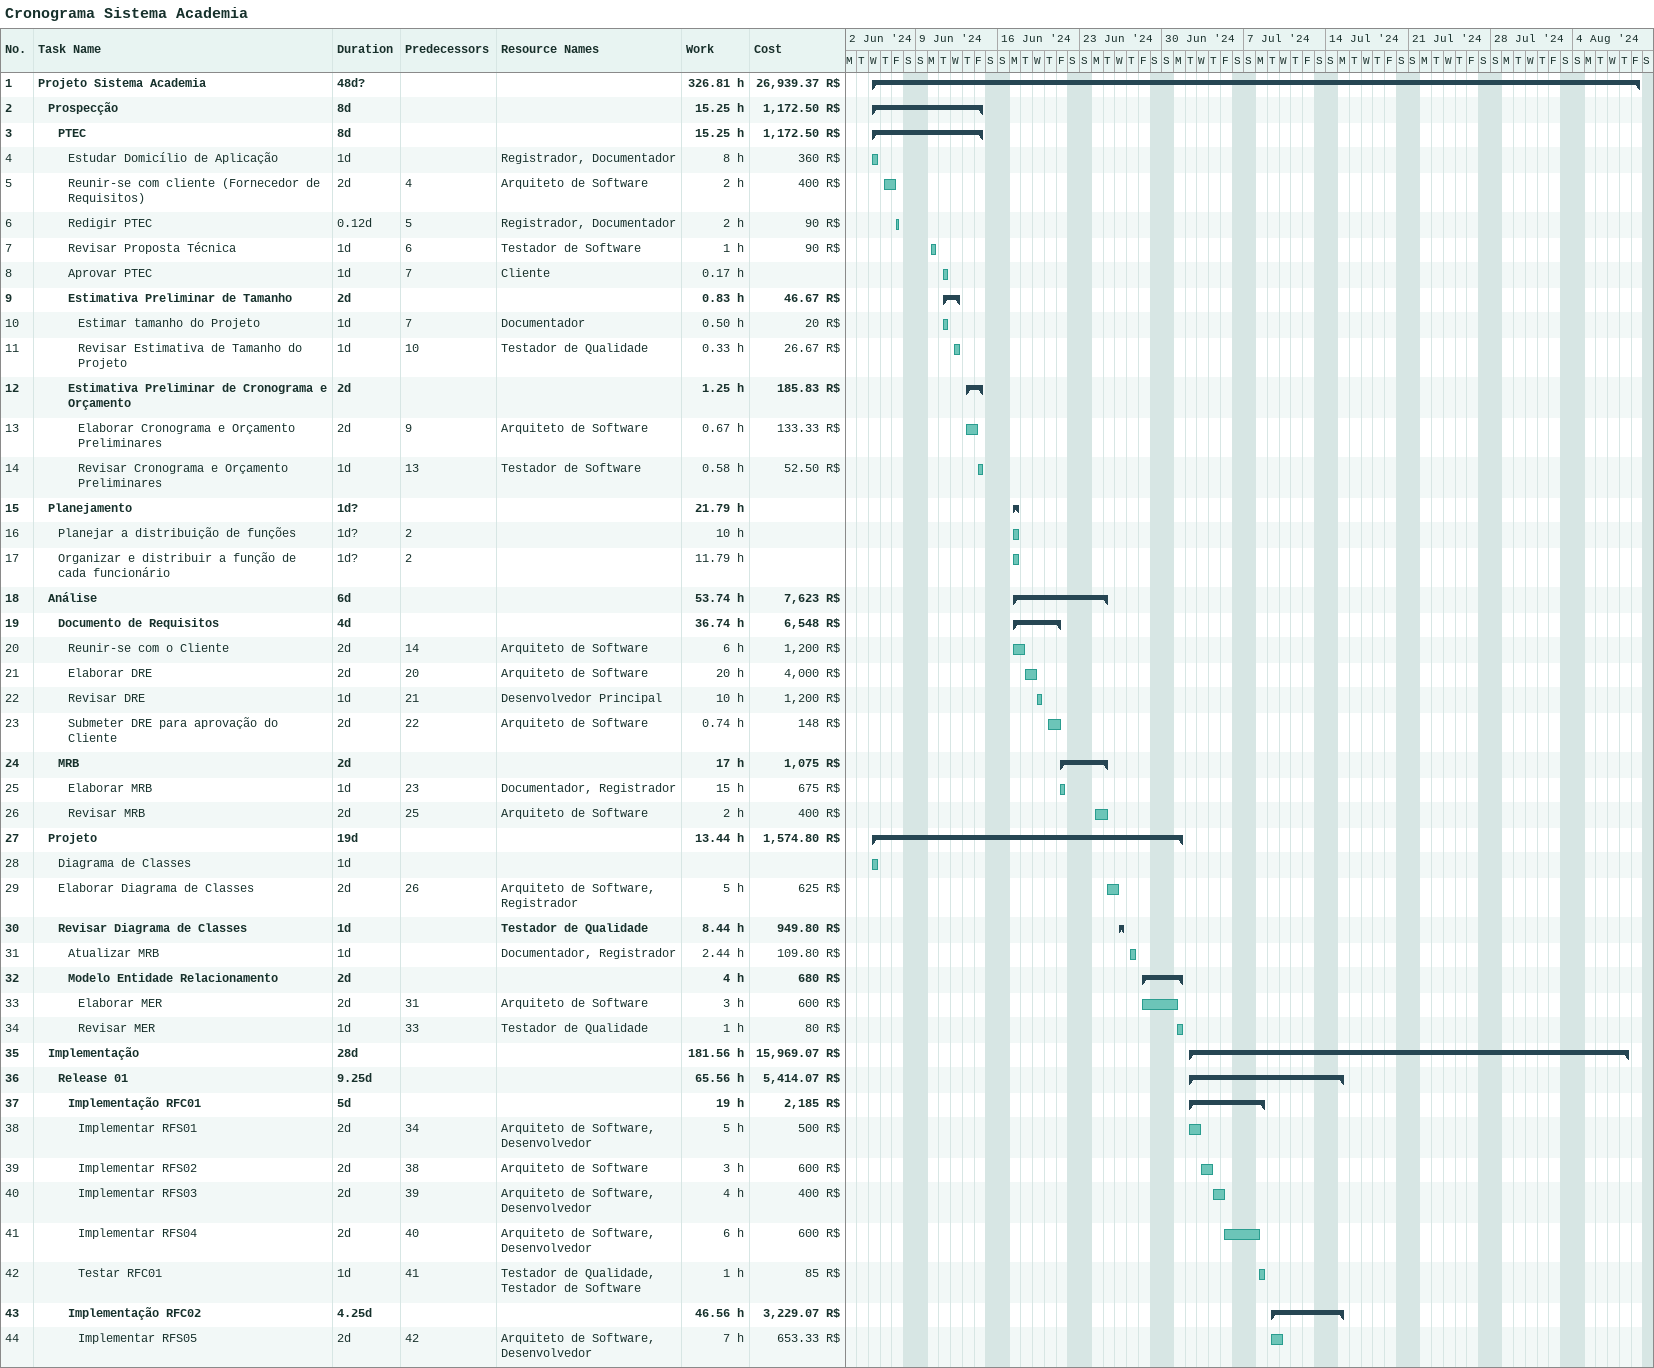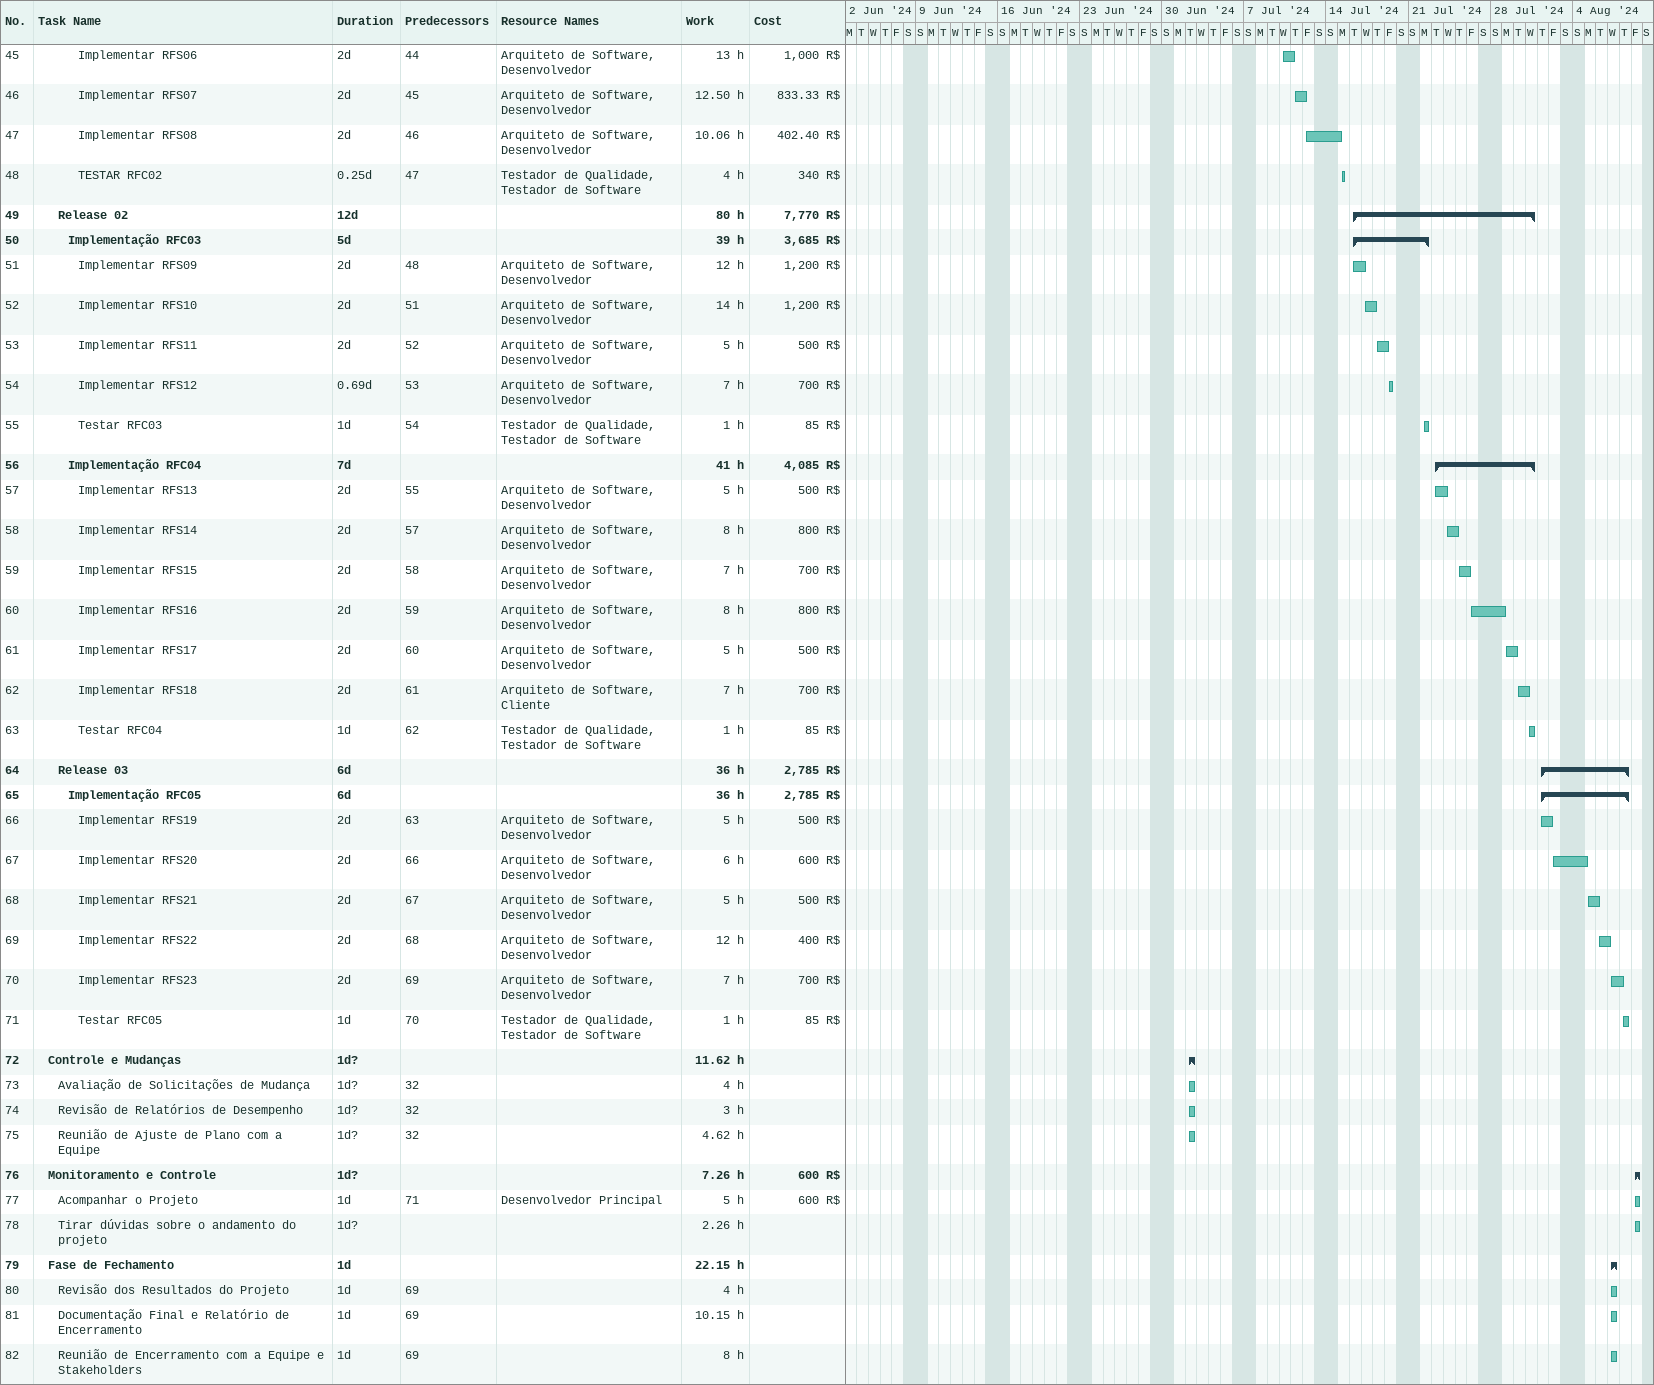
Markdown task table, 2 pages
Cronograma Sistema Academia

| ID | Level | Task | Duration | Start | Finish | Predecessors | Resources | Work (h) | Cost (R$) |
|---|---|---|---|---|---|---|---|---|---|
| 1 | 1 | **Projeto Sistema Academia** | 48d? | 2024-06-05 | 2024-08-09 |  |  | 326.81 | 26939.37 |
| 2 | 2 | **Prospecção** | 8d | 2024-06-05 | 2024-06-14 |  |  | 15.25 | 1172.50 |
| 3 | 3 | **PTEC** | 8d | 2024-06-05 | 2024-06-14 |  |  | 15.25 | 1172.50 |
| 4 | 4 | Estudar Domicílio de Aplicação | 1d | 2024-06-05 | 2024-06-05 |  | Registrador, Documentador | 8 | 360 |
| 5 | 4 | Reunir-se com cliente (Fornecedor de Requisitos) | 2d | 2024-06-06 | 2024-06-07 | 4 | Arquiteto de Software | 2 | 400 |
| 6 | 4 | Redigir PTEC | 0.12d | 2024-06-07 | 2024-06-07 | 5 | Registrador, Documentador | 2 | 90 |
| 7 | 4 | Revisar Proposta Técnica | 1d | 2024-06-10 | 2024-06-10 | 6 | Testador de Software | 1 | 90 |
| 8 | 4 | Aprovar PTEC | 1d | 2024-06-11 | 2024-06-11 | 7 | Cliente | 0.17 |  |
| 9 | 4 | **Estimativa Preliminar de Tamanho** | 2d | 2024-06-11 | 2024-06-12 |  |  | 0.83 | 46.67 |
| 10 | 5 | Estimar tamanho do Projeto | 1d | 2024-06-11 | 2024-06-11 | 7 | Documentador | 0.50 | 20 |
| 11 | 5 | Revisar Estimativa de Tamanho do Projeto | 1d | 2024-06-12 | 2024-06-12 | 10 | Testador de Qualidade | 0.33 | 26.67 |
| 12 | 4 | **Estimativa Preliminar de Cronograma e Orçamento** | 2d | 2024-06-13 | 2024-06-14 |  |  | 1.25 | 185.83 |
| 13 | 5 | Elaborar Cronograma e Orçamento Preliminares | 2d | 2024-06-13 | 2024-06-14 | 9 | Arquiteto de Software | 0.67 | 133.33 |
| 14 | 5 | Revisar Cronograma e Orçamento Preliminares | 1d | 2024-06-14 | 2024-06-14 | 13 | Testador de Software | 0.58 | 52.50 |
| 15 | 2 | **Planejamento** | 1d? | 2024-06-17 | 2024-06-17 |  |  | 21.79 |  |
| 16 | 3 | Planejar a distribuição de funções | 1d? | 2024-06-17 | 2024-06-17 | 2 |  | 10 |  |
| 17 | 3 | Organizar e distribuir a função de cada funcionário | 1d? | 2024-06-17 | 2024-06-17 | 2 |  | 11.79 |  |
| 18 | 2 | **Análise** | 6d | 2024-06-17 | 2024-06-25 |  |  | 53.74 | 7623 |
| 19 | 3 | **Documento de Requisitos** | 4d | 2024-06-17 | 2024-06-21 |  |  | 36.74 | 6548 |
| 20 | 4 | Reunir-se com o Cliente | 2d | 2024-06-17 | 2024-06-18 | 14 | Arquiteto de Software | 6 | 1200 |
| 21 | 4 | Elaborar DRE | 2d | 2024-06-18 | 2024-06-19 | 20 | Arquiteto de Software | 20 | 4000 |
| 22 | 4 | Revisar DRE | 1d | 2024-06-19 | 2024-06-19 | 21 | Desenvolvedor Principal | 10 | 1200 |
| 23 | 4 | Submeter DRE para aprovação do Cliente | 2d | 2024-06-20 | 2024-06-21 | 22 | Arquiteto de Software | 0.74 | 148 |
| 24 | 3 | **MRB** | 2d | 2024-06-21 | 2024-06-25 |  |  | 17 | 1075 |
| 25 | 4 | Elaborar MRB | 1d | 2024-06-21 | 2024-06-21 | 23 | Documentador, Registrador | 15 | 675 |
| 26 | 4 | Revisar MRB | 2d | 2024-06-24 | 2024-06-25 | 25 | Arquiteto de Software | 2 | 400 |
| 27 | 2 | **Projeto** | 19d | 2024-06-05 | 2024-07-01 |  |  | 13.44 | 1574.80 |
| 28 | 3 | Diagrama de Classes | 1d | 2024-06-05 | 2024-06-05 |  |  |  |  |
| 29 | 3 | Elaborar Diagrama de Classes | 2d | 2024-06-25 | 2024-06-26 | 26 | Arquiteto de Software, Registrador | 5 | 625 |
| 30 | 3 | **Revisar Diagrama de Classes** | 1d | 2024-06-26 | 2024-06-26 |  | Testador de Qualidade | 8.44 | 949.80 |
| 31 | 4 | Atualizar MRB | 1d | 2024-06-27 | 2024-06-27 |  | Documentador, Registrador | 2.44 | 109.80 |
| 32 | 4 | **Modelo Entidade Relacionamento** | 2d | 2024-06-28 | 2024-07-01 |  |  | 4 | 680 |
| 33 | 5 | Elaborar MER | 2d | 2024-06-28 | 2024-07-01 | 31 | Arquiteto de Software | 3 | 600 |
| 34 | 5 | Revisar MER | 1d | 2024-07-01 | 2024-07-01 | 33 | Testador de Qualidade | 1 | 80 |
| 35 | 2 | **Implementação** | 28d | 2024-07-02 | 2024-08-08 |  |  | 181.56 | 15969.07 |
| 36 | 3 | **Release 01** | 9.25d | 2024-07-02 | 2024-07-15 |  |  | 65.56 | 5414.07 |
| 37 | 4 | **Implementação RFC01** | 5d | 2024-07-02 | 2024-07-08 |  |  | 19 | 2185 |
| 38 | 5 | Implementar RFS01 | 2d | 2024-07-02 | 2024-07-03 | 34 | Arquiteto de Software, Desenvolvedor | 5 | 500 |
| 39 | 5 | Implementar RFS02 | 2d | 2024-07-03 | 2024-07-04 | 38 | Arquiteto de Software | 3 | 600 |
| 40 | 5 | Implementar RFS03 | 2d | 2024-07-04 | 2024-07-05 | 39 | Arquiteto de Software, Desenvolvedor | 4 | 400 |
| 41 | 5 | Implementar RFS04 | 2d | 2024-07-05 | 2024-07-08 | 40 | Arquiteto de Software, Desenvolvedor | 6 | 600 |
| 42 | 5 | Testar RFC01 | 1d | 2024-07-08 | 2024-07-08 | 41 | Testador de Qualidade, Testador de Software | 1 | 85 |
| 43 | 4 | **Implementação RFC02** | 4.25d | 2024-07-09 | 2024-07-15 |  |  | 46.56 | 3229.07 |
| 44 | 5 | Implementar RFS05 | 2d | 2024-07-09 | 2024-07-10 | 42 | Arquiteto de Software, Desenvolvedor | 7 | 653.33 |
| 45 | 5 | Implementar RFS06 | 2d | 2024-07-10 | 2024-07-11 | 44 | Arquiteto de Software, Desenvolvedor | 13 | 1000 |
| 46 | 5 | Implementar RFS07 | 2d | 2024-07-11 | 2024-07-12 | 45 | Arquiteto de Software, Desenvolvedor | 12.50 | 833.33 |
| 47 | 5 | Implementar RFS08 | 2d | 2024-07-12 | 2024-07-15 | 46 | Arquiteto de Software, Desenvolvedor | 10.06 | 402.40 |
| 48 | 5 | TESTAR RFC02 | 0.25d | 2024-07-15 | 2024-07-15 | 47 | Testador de Qualidade, Testador de Software | 4 | 340 |
| 49 | 3 | **Release 02** | 12d | 2024-07-16 | 2024-07-31 |  |  | 80 | 7770 |
| 50 | 4 | **Implementação RFC03** | 5d | 2024-07-16 | 2024-07-22 |  |  | 39 | 3685 |
| 51 | 5 | Implementar RFS09 | 2d | 2024-07-16 | 2024-07-17 | 48 | Arquiteto de Software, Desenvolvedor | 12 | 1200 |
| 52 | 5 | Implementar RFS10 | 2d | 2024-07-17 | 2024-07-18 | 51 | Arquiteto de Software, Desenvolvedor | 14 | 1200 |
| 53 | 5 | Implementar RFS11 | 2d | 2024-07-18 | 2024-07-19 | 52 | Arquiteto de Software, Desenvolvedor | 5 | 500 |
| 54 | 5 | Implementar RFS12 | 0.69d | 2024-07-19 | 2024-07-19 | 53 | Arquiteto de Software, Desenvolvedor | 7 | 700 |
| 55 | 5 | Testar RFC03 | 1d | 2024-07-22 | 2024-07-22 | 54 | Testador de Qualidade, Testador de Software | 1 | 85 |
| 56 | 4 | **Implementação RFC04** | 7d | 2024-07-23 | 2024-07-31 |  |  | 41 | 4085 |
| 57 | 5 | Implementar RFS13 | 2d | 2024-07-23 | 2024-07-24 | 55 | Arquiteto de Software, Desenvolvedor | 5 | 500 |
| 58 | 5 | Implementar RFS14 | 2d | 2024-07-24 | 2024-07-25 | 57 | Arquiteto de Software, Desenvolvedor | 8 | 800 |
| 59 | 5 | Implementar RFS15 | 2d | 2024-07-25 | 2024-07-26 | 58 | Arquiteto de Software, Desenvolvedor | 7 | 700 |
| 60 | 5 | Implementar RFS16 | 2d | 2024-07-26 | 2024-07-29 | 59 | Arquiteto de Software, Desenvolvedor | 8 | 800 |
| 61 | 5 | Implementar RFS17 | 2d | 2024-07-29 | 2024-07-30 | 60 | Arquiteto de Software, Desenvolvedor | 5 | 500 |
| 62 | 5 | Implementar RFS18 | 2d | 2024-07-30 | 2024-07-31 | 61 | Arquiteto de Software, Cliente | 7 | 700 |
| 63 | 5 | Testar RFC04 | 1d | 2024-07-31 | 2024-07-31 | 62 | Testador de Qualidade, Testador de Software | 1 | 85 |
| 64 | 3 | **Release 03** | 6d | 2024-08-01 | 2024-08-08 |  |  | 36 | 2785 |
| 65 | 4 | **Implementação RFC05** | 6d | 2024-08-01 | 2024-08-08 |  |  | 36 | 2785 |
| 66 | 5 | Implementar RFS19 | 2d | 2024-08-01 | 2024-08-02 | 63 | Arquiteto de Software, Desenvolvedor | 5 | 500 |
| 67 | 5 | Implementar RFS20 | 2d | 2024-08-02 | 2024-08-05 | 66 | Arquiteto de Software, Desenvolvedor | 6 | 600 |
| 68 | 5 | Implementar RFS21 | 2d | 2024-08-05 | 2024-08-06 | 67 | Arquiteto de Software, Desenvolvedor | 5 | 500 |
| 69 | 5 | Implementar RFS22 | 2d | 2024-08-06 | 2024-08-07 | 68 | Arquiteto de Software, Desenvolvedor | 12 | 400 |
| 70 | 5 | Implementar RFS23 | 2d | 2024-08-07 | 2024-08-08 | 69 | Arquiteto de Software, Desenvolvedor | 7 | 700 |
| 71 | 5 | Testar RFC05 | 1d | 2024-08-08 | 2024-08-08 | 70 | Testador de Qualidade, Testador de Software | 1 | 85 |
| 72 | 2 | **Controle e Mudanças** | 1d? | 2024-07-02 | 2024-07-02 |  |  | 11.62 |  |
| 73 | 3 | Avaliação de Solicitações de Mudança | 1d? | 2024-07-02 | 2024-07-02 | 32 |  | 4 |  |
| 74 | 3 | Revisão de Relatórios de Desempenho | 1d? | 2024-07-02 | 2024-07-02 | 32 |  | 3 |  |
| 75 | 3 | Reunião de Ajuste de Plano com a Equipe | 1d? | 2024-07-02 | 2024-07-02 | 32 |  | 4.62 |  |
| 76 | 2 | **Monitoramento e Controle** | 1d? | 2024-08-09 | 2024-08-09 |  |  | 7.26 | 600 |
| 77 | 3 | Acompanhar o Projeto | 1d | 2024-08-09 | 2024-08-09 | 71 | Desenvolvedor Principal | 5 | 600 |
| 78 | 3 | Tirar dúvidas sobre o andamento do projeto | 1d? | 2024-08-09 | 2024-08-09 |  |  | 2.26 |  |
| 79 | 2 | **Fase de Fechamento** | 1d | 2024-08-07 | 2024-08-07 |  |  | 22.15 |  |
| 80 | 3 | Revisão dos Resultados do Projeto | 1d | 2024-08-07 | 2024-08-07 | 69 |  | 4 |  |
| 81 | 3 | Documentação Final e Relatório de Encerramento | 1d | 2024-08-07 | 2024-08-07 | 69 |  | 10.15 |  |
| 82 | 3 | Reunião de Encerramento com a Equipe e Stakeholders | 1d | 2024-08-07 | 2024-08-07 | 69 |  | 8 |  |
